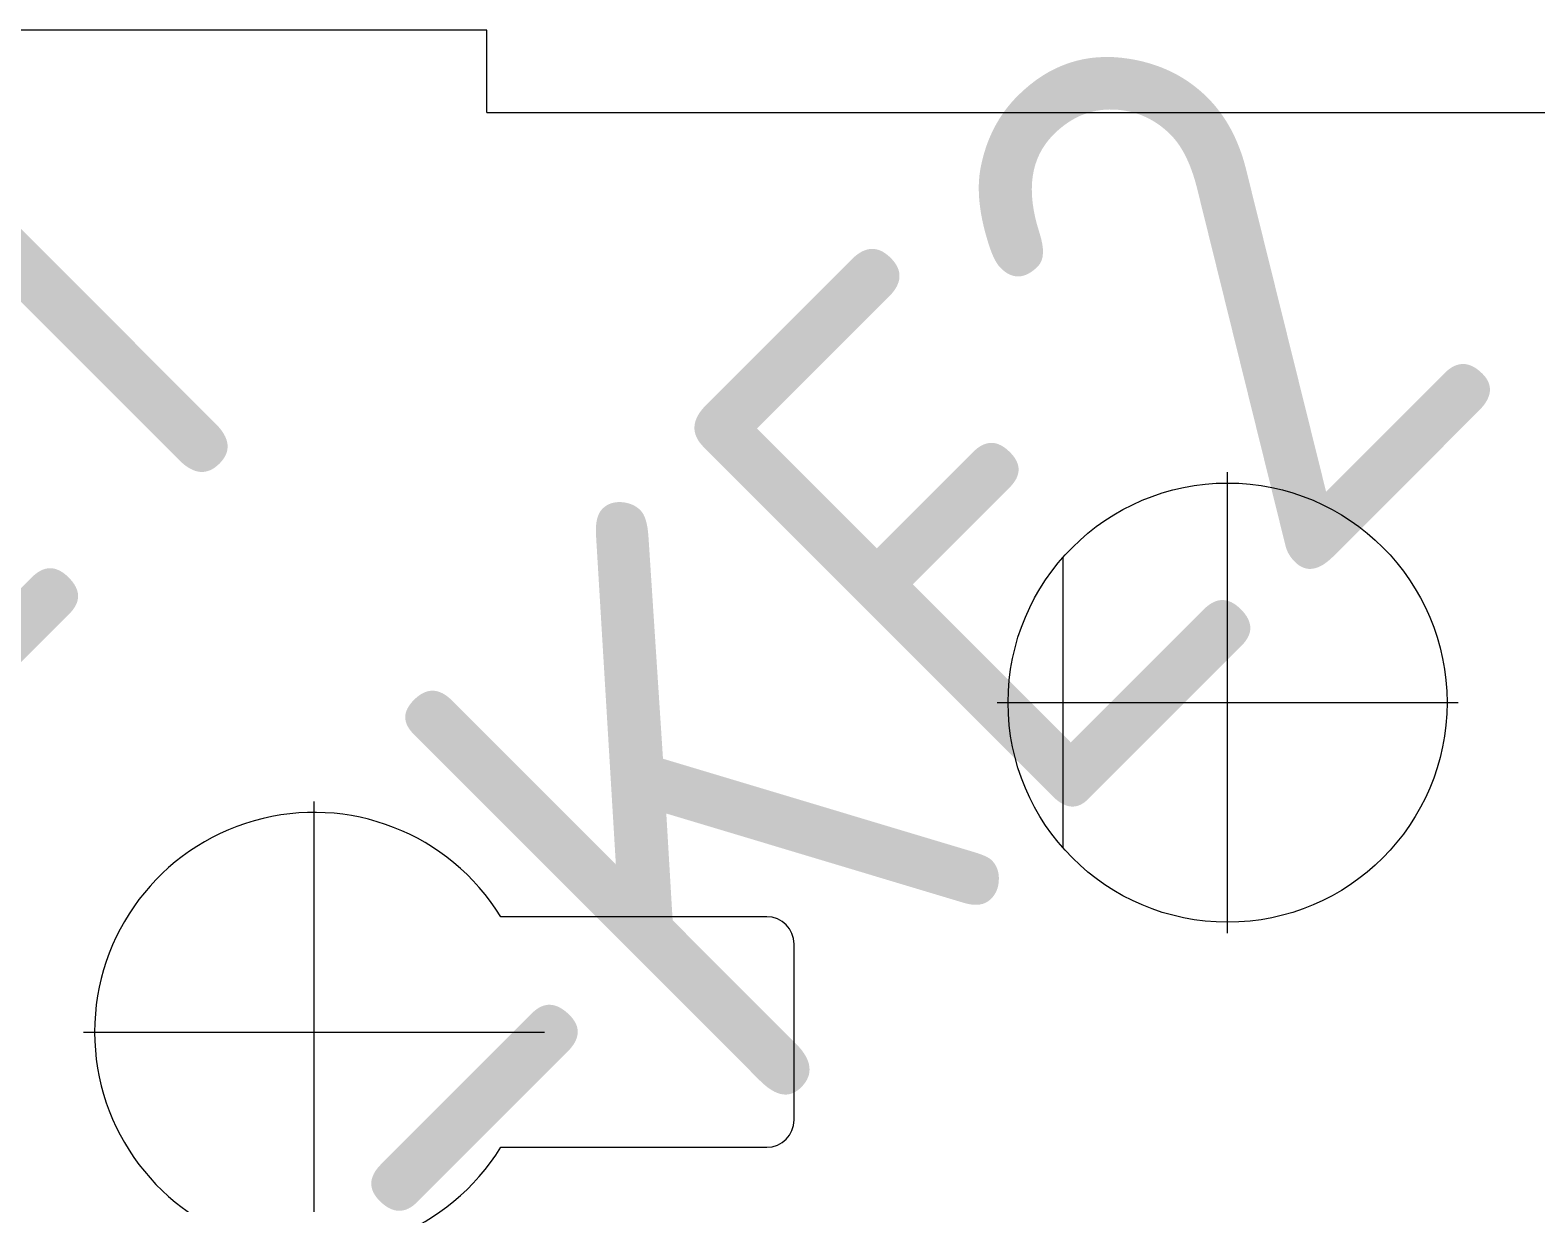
# Model space of a CAD drawing. Header units: millimetres. Extents: x 4134 to 7422, y 1400 to 3585.
# Drawn here: x 5721.3 to 5776.2, y 3366.1 to 3408.8 of the extents above; entities that cross this region are included whole.
import ezdxf
from ezdxf.enums import TextEntityAlignment as Align

# ---------------------------------------------------------------- set-up
doc = ezdxf.new("R2010")
doc.units = ezdxf.units.MM
doc.layers.add('! NO PLOT !', color=7, linetype='Continuous', true_color=0xff75dd, plot=False)
doc.layers.add('000-PI-ORMAR', color=2, linetype='Continuous')
doc.layers.add('SI-ORMAR-Tekst', color=7, linetype='Continuous', lineweight=5)
doc.styles.add('PI0', font='isocpeur.ttf', dxfattribs={"width": 0.9})

# ---------------------------------------------------------------- blocks, each defined once
blk = doc.blocks.new('2000x800_montazna ploca')
at = {"layer": '! NO PLOT !', "color": 0, "linetype": 'ByBlock', "lineweight": 0}
for p, q in [((-3651.669, 1616.287), (-3651.669, 1633.087)), ((-3657.669, 1629.979), (-3657.669, 1619.396)), ((-3660.069, 1624.687), (-3643.269, 1624.687)), ((-3684.969, 1604.287), (-3684.969, 1621.087)), ((-3668.469, 1616.887), (-3678.161, 1616.887)), ((-3667.469, 1609.487), (-3667.469, 1615.887)), ((-3693.369, 1612.687), (-3676.569, 1612.687)), ((-3678.161, 1608.487), (-3668.469, 1608.487))]:
    blk.add_line(p, q, dxfattribs=at)
blk.add_circle((-3651.669, 1624.687), 8, dxfattribs=at)
for centre, radius, start, end in [((-3684.969, 1612.687), 8, 31.6682, 328.3318), ((-3668.469, 1615.887), 1, 0, 90), ((-3668.469, 1609.487), 1, 270, 0)]:
    blk.add_arc(centre, radius, start, end, dxfattribs=at)
at = {"layer": '000-PI-ORMAR', "color": 0, "linetype": 'ByBlock', "lineweight": 0}
for p, q in [((-3678.669, 1649.187), (-4289.669, 1649.187)), ((-3678.669, 1646.187), (-3678.669, 1649.187)), ((-3678.669, 1646.187), (-3634.669, 1646.187))]:
    blk.add_line(p, q, dxfattribs=at)

msp = doc.modelspace()

# ---------------------------------------------------------------- block references
at = {"layer": '000-PI-ORMAR', "color": 0, "linetype": 'ByBlock', "lineweight": 0}
msp.add_blockref('2000x800_montazna ploca', (9416.617, 1759.591), dxfattribs=at)

# ---------------------------------------------------------------- texts
at = {"layer": 'SI-ORMAR-Tekst', "color": 0, "linetype": 'ByBlock', "lineweight": 0, "style": 'PI0', "width": 0.9}
for s, p in [('-KE2', (5750.179, 3385.171)), ('-KE1', (5706.288, 3385.17))]:
    msp.add_text(s, height=20, rotation=45, dxfattribs=at).set_placement(p, align=Align.MIDDLE)

doc.saveas('drawing.dxf')
